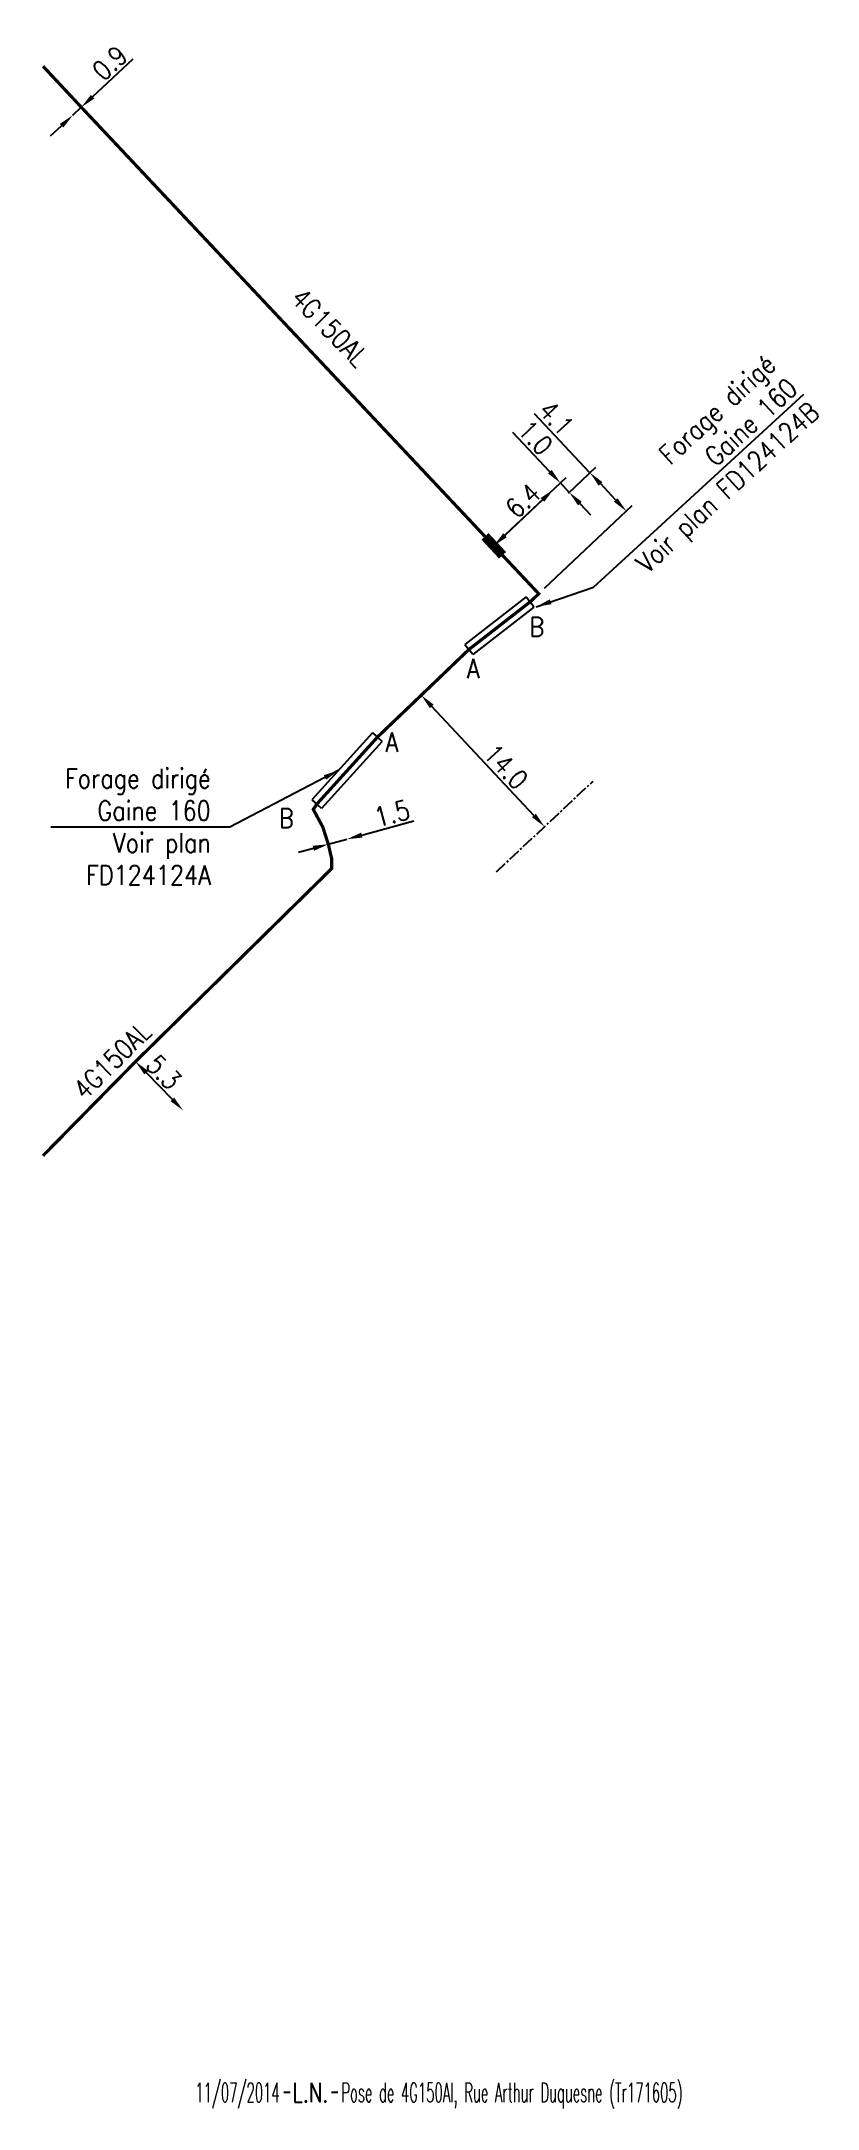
# Model space of a CAD drawing. Header units: millimetres. Extents: x 124000 to 124060, y 124761 to 124921.
import ezdxf
from ezdxf.enums import TextEntityAlignment as Align

# ---------------------------------------------------------------- set-up
doc = ezdxf.new("R2010")
doc.units = ezdxf.units.MM
doc.header["$PDMODE"] = 34
doc.linetypes.add('B_ST_Al', pattern=[2000, 1000, 1000])
doc.linetypes.add('CENTER2', pattern=[28.575, 19.05, -3.175, 3.175, -3.175])
doc.layers.get('0').update_dxf_attribs({"linetype": 'CONTINUOUS'})
doc.layers.get('Defpoints').update_dxf_attribs({"linetype": 'CONTINUOUS'})
for name, color, linetype in [('B_110', 1, 'CONTINUOUS'), ('B_300', 7, 'CONTINUOUS'), ('B_400', 7, 'CONTINUOUS')]:
    doc.layers.add(name, color=color, linetype=linetype)
doc.styles.get("Standard").update_dxf_attribs({"font": 'romans.shx', "width": 0.85})
doc.dimstyles.get("Standard").update_dxf_attribs({"dimtxt": 1.5, "dimasz": 1.2, "dimexe": 0.625, "dimexo": 0.625, "dimgap": 0.25, "dimtad": 1, "dimdec": 1, "dimzin": 0, "dimdsep": 46, "dimtxsty": 'Standard', "dimcen": -0.5, "dimadec": 0, "dimazin": 0, "dimtfac": 1, "dimtdec": 1, "dimtmove": 0, "dimatfit": 3, "dimfxl": 1, "dimtolj": 1, "dimtzin": 0, "dimarcsym": 0})

# ---------------------------------------------------------------- blocks, each defined once
blk = doc.blocks.new('*D0')
at = {"layer": 'B_110', "color": 0, "linetype": 'Continuous', "lineweight": -2}
for p, q in [((124003.86, 124916.94), (124007.01, 124919.87)), ((124002.32, 124915.5), (124002.98, 124916.12)), ((124001.44, 124914.68), (124000.57, 124913.87))]:
    blk.add_line(p, q, dxfattribs=at)
at = {"layer": 'B_110', "color": 0, "linetype": 'Continuous'}
for points in [[(124003.72, 124917.08), (124003.99, 124916.79), (124002.98, 124916.12)], [(124001.31, 124914.83), (124001.58, 124914.54), (124002.32, 124915.5)]]:
    blk.add_solid(points, dxfattribs=at)
at = {"layer": 'Defpoints', "color": 0, "linetype": 'Continuous'}
for p in [(124002.32, 124915.5), (124002.32, 124915.5), (124002.98, 124916.12)]:
    blk.add_point(p, dxfattribs=at)
at = {"layer": 'B_110', "color": 0, "linetype": 'Continuous', "insert": (124005.19, 124919.55), "char_height": 1.5, "attachment_point": 5, "rotation": 42.9944}
blk.add_mtext('\\A1;0.9', dxfattribs=at)
blk = doc.blocks.new('*D2')
at = {"layer": 'B_110', "color": 0, "linetype": 'Continuous', "lineweight": -2}
blk.add_line((124010.05, 124839.12), (124008.03, 124841.19), dxfattribs=at)
at = {"layer": 'B_110', "color": 0, "linetype": 'Continuous'}
for points in [[(124008.17, 124841.33), (124007.88, 124841.05), (124007.19, 124842.05)], [(124010.19, 124839.25), (124009.91, 124838.98), (124010.89, 124838.26)]]:
    blk.add_solid(points, dxfattribs=at)
at = {"layer": 'Defpoints', "color": 0, "linetype": 'Continuous'}
for p in [(124007.19, 124842.05), (124007.19, 124842.05), (124010.89, 124838.26)]:
    blk.add_point(p, dxfattribs=at)
at = {"layer": 'B_110', "color": 0, "linetype": 'Continuous', "insert": (124009.39, 124841.23), "char_height": 1.5, "attachment_point": 5, "rotation": 314.2584}
blk.add_mtext('\\A1;5.3', dxfattribs=at)
blk = doc.blocks.new('*D3')
at = {"layer": 'B_110', "color": 0, "linetype": 'Continuous', "lineweight": -2}
for p, q in [((124024.76, 124859.63), (124028.8, 124860.74)), ((124022.16, 124858.92), (124023.6, 124859.31)), ((124021, 124858.6), (124019.84, 124858.29))]:
    blk.add_line(p, q, dxfattribs=at)
at = {"layer": 'B_110', "color": 0, "linetype": 'Continuous'}
for points in [[(124024.71, 124859.82), (124024.81, 124859.44), (124023.6, 124859.31)], [(124020.95, 124858.8), (124021.05, 124858.41), (124022.16, 124858.92)]]:
    blk.add_solid(points, dxfattribs=at)
at = {"layer": 'Defpoints', "color": 0, "linetype": 'Continuous'}
for p in [(124023.6, 124859.31), (124022.16, 124858.92), (124022.16, 124858.92)]:
    blk.add_point(p, dxfattribs=at)
at = {"layer": 'B_110', "color": 0, "linetype": 'Continuous', "insert": (124027.1, 124861.31), "char_height": 1.5, "attachment_point": 5, "rotation": 15.2892}
blk.add_mtext('\\A1;1.5', dxfattribs=at)
blk = doc.blocks.new('GIS_MODF')
at = {"color": 0, "linetype": 'Continuous', "flags": 128}
for points in [[(-2.18, -0.01), (-1.68, -0.01)], [(1.52, -0.01), (2.02, -0.01)]]:
    blk.add_lwpolyline(points, dxfattribs=at)
at = {"color": 0, "linetype": 'Continuous', "width": 0.5}
blk.add_attdef('DATE', text='', height=1.5, dxfattribs=at).set_placement((-2.5, -0.8), align=Align.RIGHT)
at = {"color": 0, "linetype": 'Continuous', "width": 1.771291}
blk.add_attdef('USER', text='', height=1.5, dxfattribs=at).set_placement((-1.51, -0.8), (1.28, -0.8), align=Align.FIT)
at = {"color": 0, "linetype": 'Continuous', "width": 0.5}
blk.add_attdef('DESC', (2.29, -0.8), '', height=1.5, dxfattribs=at)
blk = doc.blocks.new('*D4')
at = {"layer": 'B_110', "color": 0, "linetype": 'Continuous', "lineweight": -2}
blk.add_line((124038.13, 124861.15), (124030.2, 124869.62), dxfattribs=at)
at = {"layer": 'B_110', "color": 0, "linetype": 'Continuous'}
for points in [[(124030.34, 124869.75), (124030.05, 124869.48), (124029.38, 124870.49)], [(124038.27, 124861.29), (124037.98, 124861.02), (124038.95, 124860.28)]]:
    blk.add_solid(points, dxfattribs=at)
at = {"layer": 'Defpoints', "color": 0, "linetype": 'Continuous'}
for p in [(124029.38, 124870.49), (124029.38, 124870.49), (124038.95, 124860.28)]:
    blk.add_point(p, dxfattribs=at)
at = {"layer": 'B_110', "color": 0, "linetype": 'Continuous', "insert": (124035.95, 124864.94), "char_height": 1.5, "attachment_point": 5, "rotation": 313.145}
blk.add_mtext('\\A1;14.0', dxfattribs=at)
blk = doc.blocks.new('*D5')
at = {"layer": 'B_300', "color": 0, "linetype": 'Continuous', "lineweight": -2}
blk.add_line((124038.79, 124885.64), (124035.88, 124882.9), dxfattribs=at)
at = {"layer": 'B_300', "color": 0, "linetype": 'Continuous'}
for points in [[(124038.65, 124885.79), (124038.93, 124885.5), (124039.66, 124886.47)], [(124035.74, 124883.05), (124036.02, 124882.75), (124035.01, 124882.08)]]:
    blk.add_solid(points, dxfattribs=at)
at = {"layer": 'Defpoints', "color": 0, "linetype": 'Continuous'}
for p in [(124039.66, 124886.47), (124035.01, 124882.08), (124035.01, 124882.08)]:
    blk.add_point(p, dxfattribs=at)
at = {"layer": 'B_300', "color": 0, "linetype": 'Continuous', "insert": (124037.27, 124885.59), "char_height": 1.5, "attachment_point": 5, "rotation": 43.3178}
blk.add_mtext('\\A1;6.4', dxfattribs=at)
blk = doc.blocks.new('*D6')
at = {"layer": 'B_300', "color": 0, "linetype": 'Continuous', "lineweight": -2}
for p, q in [((124039.36, 124887.83), (124036.49, 124890.88)), ((124035.46, 124882.51), (124040.64, 124887.39)), ((124040.87, 124886.23), (124040.18, 124886.96)), ((124040.8, 124886.17), (124041.33, 124886.66)), ((124041.69, 124885.36), (124042.52, 124884.49))]:
    blk.add_line(p, q, dxfattribs=at)
at = {"layer": 'B_300', "color": 0, "linetype": 'Continuous'}
for points in [[(124039.51, 124887.97), (124039.22, 124887.7), (124040.18, 124886.96)], [(124041.84, 124885.5), (124041.55, 124885.22), (124040.87, 124886.23)]]:
    blk.add_solid(points, dxfattribs=at)
at = {"layer": 'Defpoints', "color": 0, "linetype": 'Continuous'}
for p in [(124040.35, 124885.74), (124040.87, 124886.23), (124035.01, 124882.08)]:
    blk.add_point(p, dxfattribs=at)
at = {"layer": 'B_300', "color": 0, "linetype": 'Continuous', "insert": (124038.24, 124890.48), "char_height": 1.5, "attachment_point": 5, "rotation": 313.3178}
blk.add_mtext('\\A1;1.0', dxfattribs=at)
blk = doc.blocks.new('B_300_03')
at = {"color": 0, "linetype": 'Continuous'}
blk.add_solid([(-1, 0.375), (-1, -0.375), (1, 0.375), (1, -0.375)], dxfattribs=at)
at = {"color": 0, "linetype": 'Continuous', "width": 0.75, "flags": 3}
for tag, p in [('DEF_LEG', (0, -4.25)), ('DEF_COUP', (0, -6.75)), ('DEF_TYPE', (0, -9.25))]:
    blk.add_attdef(tag, text='', height=1.2, dxfattribs=at).set_placement(p, align=Align.MIDDLE)
blk = doc.blocks.new('*D40')
at = {"layer": 'B_110', "color": 0, "linetype": 'Continuous', "lineweight": -2}
for p, q in [((124042.48, 124887.75), (124038.17, 124892.33)), ((124040.8, 124886.17), (124042.94, 124888.18)), ((124044.47, 124885.64), (124043.31, 124886.88)), ((124038.96, 124878.79), (124045.75, 124885.2))]:
    blk.add_line(p, q, dxfattribs=at)
at = {"layer": 'B_110', "color": 0, "linetype": 'Continuous'}
for points in [[(124043.45, 124887.02), (124043.16, 124886.74), (124042.48, 124887.75)], [(124044.62, 124885.78), (124044.33, 124885.51), (124045.3, 124884.77)]]:
    blk.add_solid(points, dxfattribs=at)
at = {"layer": 'Defpoints', "color": 0, "linetype": 'Continuous'}
for p in [(124040.35, 124885.74), (124045.3, 124884.77), (124038.5, 124878.36)]:
    blk.add_point(p, dxfattribs=at)
at = {"layer": 'B_110', "color": 0, "linetype": 'Continuous', "insert": (124039.86, 124891.99), "char_height": 1.5, "attachment_point": 5, "rotation": 313.3178}
blk.add_mtext('\\A1;4.1', dxfattribs=at)

msp = doc.modelspace()

# ---------------------------------------------------------------- linework, layer by layer
at = {"layer": 'B_110', "linetype": 'B_ST_Al', "const_width": 0.25, "flags": 128}
msp.add_lwpolyline([(124034.32, 124882.81), (124002.98, 124916.12), (124000, 124919.31)], dxfattribs=at)
msp.add_lwpolyline([(124000, 124834.74), (124007.24, 124842.1), (124022.42, 124857.03), (124022.42, 124857.8), (124022.16, 124858.92), (124021.73, 124860.26), (124020.99, 124861.63), (124020.99, 124861.63), (124020.99, 124861.63), (124021.3, 124862.07), (124026, 124867.26), (124029.38, 124870.49), (124033.07, 124874.03), (124037.83, 124877.73, -1.026505), (124037.83, 124877.73), (124038.5, 124878.36), (124035.69, 124881.34)], format="xyb", dxfattribs=at)
at = {"layer": 'B_110', "color": 7, "linetype": 'CENTER2', "ltscale": 0.05, "flags": 128}
msp.add_lwpolyline([(124035.21, 124856.78), (124038.97, 124860.3), (124042.72, 124863.82)], dxfattribs=at)
at = {"layer": 'B_400', "color": 7, "linetype": 'CONTINUOUS'}
for p, q in [((124037.52, 124878.12), (124032.77, 124874.43)), ((124038.13, 124877.33), (124033.38, 124873.64)), ((124037.52, 124878.12), (124037.83, 124877.73)), ((124038.13, 124877.33), (124037.83, 124877.73)), ((124032.77, 124874.43), (124033.07, 124874.03)), ((124033.38, 124873.64), (124033.07, 124874.03)), ((124025.6, 124867.57), (124020.89, 124862.36)), ((124025.6, 124867.57), (124025.97, 124867.23)), ((124026.34, 124866.9), (124025.97, 124867.23)), ((124026.34, 124866.9), (124021.63, 124861.69)), ((124020.89, 124862.36), (124021.26, 124862.02)), ((124021.63, 124861.69), (124021.26, 124862.02))]:
    msp.add_line(p, q, dxfattribs=at)

# ---------------------------------------------------------------- block references
at = {"layer": 'B_110'}
ref = msp.add_blockref('GIS_MODF', (124020.88, 124762.09), dxfattribs=at)
ref.add_attrib('DATE', '11/07/2014', dxfattribs={"layer": '0', "color": 0, "linetype": 'Continuous', "height": 1.5, "width": 0.5}).set_placement((124018.38, 124761.29), align=Align.RIGHT)
ref.add_attrib('USER', 'L.N.', dxfattribs={"layer": '0', "color": 0, "linetype": 'Continuous', "height": 1.5, "width": 0.708517}).set_placement((124019.38, 124761.29), (124022.16, 124761.29), align=Align.FIT)
ref.add_attrib('DESC', 'Pose de 4G150Al, Rue Arthur Duquesne (Tr171605)', (124023.17, 124761.29), dxfattribs={"layer": '0', "color": 0, "linetype": 'Continuous', "height": 1.5, "width": 0.5})
ref = msp.add_blockref('GIS_MODF', (124020.88, 124762.09), dxfattribs=at)
ref.add_attrib('DATE', '11/07/2014', dxfattribs={"layer": '0', "color": 0, "linetype": 'Continuous', "height": 1.5, "width": 0.5}).set_placement((124018.38, 124761.29), align=Align.RIGHT)
ref.add_attrib('USER', 'L.N.', dxfattribs={"layer": '0', "color": 0, "linetype": 'Continuous', "height": 1.5, "width": 0.708517}).set_placement((124019.38, 124761.29), (124022.16, 124761.29), align=Align.FIT)
ref.add_attrib('DESC', 'Pose de 4G150Al, Rue Arthur Duquesne (Tr171605)', (124023.17, 124761.29), dxfattribs={"layer": '0', "color": 0, "linetype": 'Continuous', "height": 1.5, "width": 0.5})
at = {"layer": 'B_300', "rotation": 312.9488044865348}
msp.add_blockref('B_300_03', (124035.01, 124882.08), dxfattribs=at)

# ---------------------------------------------------------------- texts
at = {"layer": 'B_110', "linetype": 'Continuous', "width": 0.85}
msp.add_text('4G150AL', height=1.5, rotation=314.1122, dxfattribs=at).set_placement((124022.28, 124899.03), align=Align.MIDDLE)
msp.add_text('4G150AL', height=1.5, rotation=44.6309, dxfattribs=at).set_placement((124003.25, 124839.01))
at = {"layer": 'B_400', "linetype": 'Continuous', "width": 0.85}
for s, p in [('B', (124037.77, 124875.04)), ('A', (124032.91, 124871.8)), ('A', (124026.61, 124866.1)), ('B', (124018.33, 124860.19))]:
    msp.add_text(s, height=1.5, dxfattribs=at).set_placement(p)
at = {"layer": 'B_400', "linetype": 'Continuous', "insert": (124060.75, 124891.89), "char_height": 1.5, "attachment_point": 9, "rotation": 42.528}
msp.add_mtext('\\A1;Forage dirigé \\PGaine 160\\PVoir plan FD124124B', dxfattribs=at)
at = {"layer": 'B_400', "linetype": 'Continuous', "insert": (124013.03, 124855.78), "char_height": 1.5, "attachment_point": 9}
msp.add_mtext('\\A1;Forage dirigé\\PGaine 160\\PVoir plan\\PFD124124A', dxfattribs=at)

# ---------------------------------------------------------------- dimensions: what is measured, and where the dimension line sits
at = {"layer": 'B_110', "linetype": 'Continuous'}
dim = msp.add_linear_dim(base=(124002.32, 124915.5), p1=(124002.98, 124916.12), p2=(124002.32, 124915.5), angle=42.9944, dimstyle='Standard', dxfattribs=at)
dim.commit()
dim.dimension.update_dxf_attribs({"geometry": '*D0', "text_midpoint": (124005.87, 124918.81), "dimtype": 160})
for base, p1, p2, angle, text, picture, middle in [((124045.3, 124884.77), (124040.35, 124885.74), (124038.5, 124878.36), 313.3178, '4.1', '*D40', (124039.13, 124891.3)), ((124029.38, 124870.49), (124038.95, 124860.28), (124029.38, 124870.49), 313.145, '14.0', '*D4', (124035.22, 124864.25)), ((124022.16, 124858.92), (124023.6, 124859.31), (124022.16, 124858.92), 15.2892, '1.5', '*D3', (124027.36, 124860.34)), ((124007.19, 124842.05), (124010.89, 124838.26), (124007.19, 124842.05), 314.2584, '5.3', '*D2', (124008.67, 124840.53))]:
    dim = msp.add_linear_dim(base=base, p1=p1, p2=p2, angle=angle, text=text, dimstyle='Standard', dxfattribs=at)
    dim.commit()
    dim.dimension.update_dxf_attribs({"geometry": picture, "text_midpoint": middle, "dimtype": 160})
at = {"layer": 'B_300', "linetype": 'Continuous'}
for base, p1, p2, angle, text, picture, middle in [((124040.87, 124886.23), (124035.01, 124882.08), (124040.35, 124885.74), 133.3178, '1.0', '*D6', (124037.51, 124889.79)), ((124035.01, 124882.08), (124039.66, 124886.47), (124035.01, 124882.08), 43.3178, '6.4', '*D5', (124037.96, 124884.86))]:
    dim = msp.add_linear_dim(base=base, p1=p1, p2=p2, angle=angle, text=text, dimstyle='Standard', dxfattribs=at)
    dim.commit()
    dim.dimension.update_dxf_attribs({"geometry": picture, "text_midpoint": middle, "dimtype": 160})

# ---------------------------------------------------------------- leaders
at = {"layer": 'B_400', "linetype": 'Continuous', "annotation_type": 0, "has_hookline": 1, "hookline_direction": 0, "text_width": 20.7, "horizontal_direction": (0.736947, 0.675951, 0)}
msp.add_leader([(124038.29, 124877.35), (124042.76, 124878.88), (124043.65, 124879.69)], dimstyle='Standard', override={"dimgap": 0.25, "dimtad": 1}, dxfattribs=at)
at = {"layer": 'B_400', "linetype": 'Continuous', "annotation_type": 0, "has_hookline": 1, "hookline_direction": 1, "text_width": 12.45}
msp.add_leader([(124022.97, 124864.66), (124014.52, 124860.25), (124013.32, 124860.25)], dimstyle='Standard', override={"dimgap": 0.25, "dimtad": 1}, dxfattribs=at)

doc.saveas('drawing.dxf')
